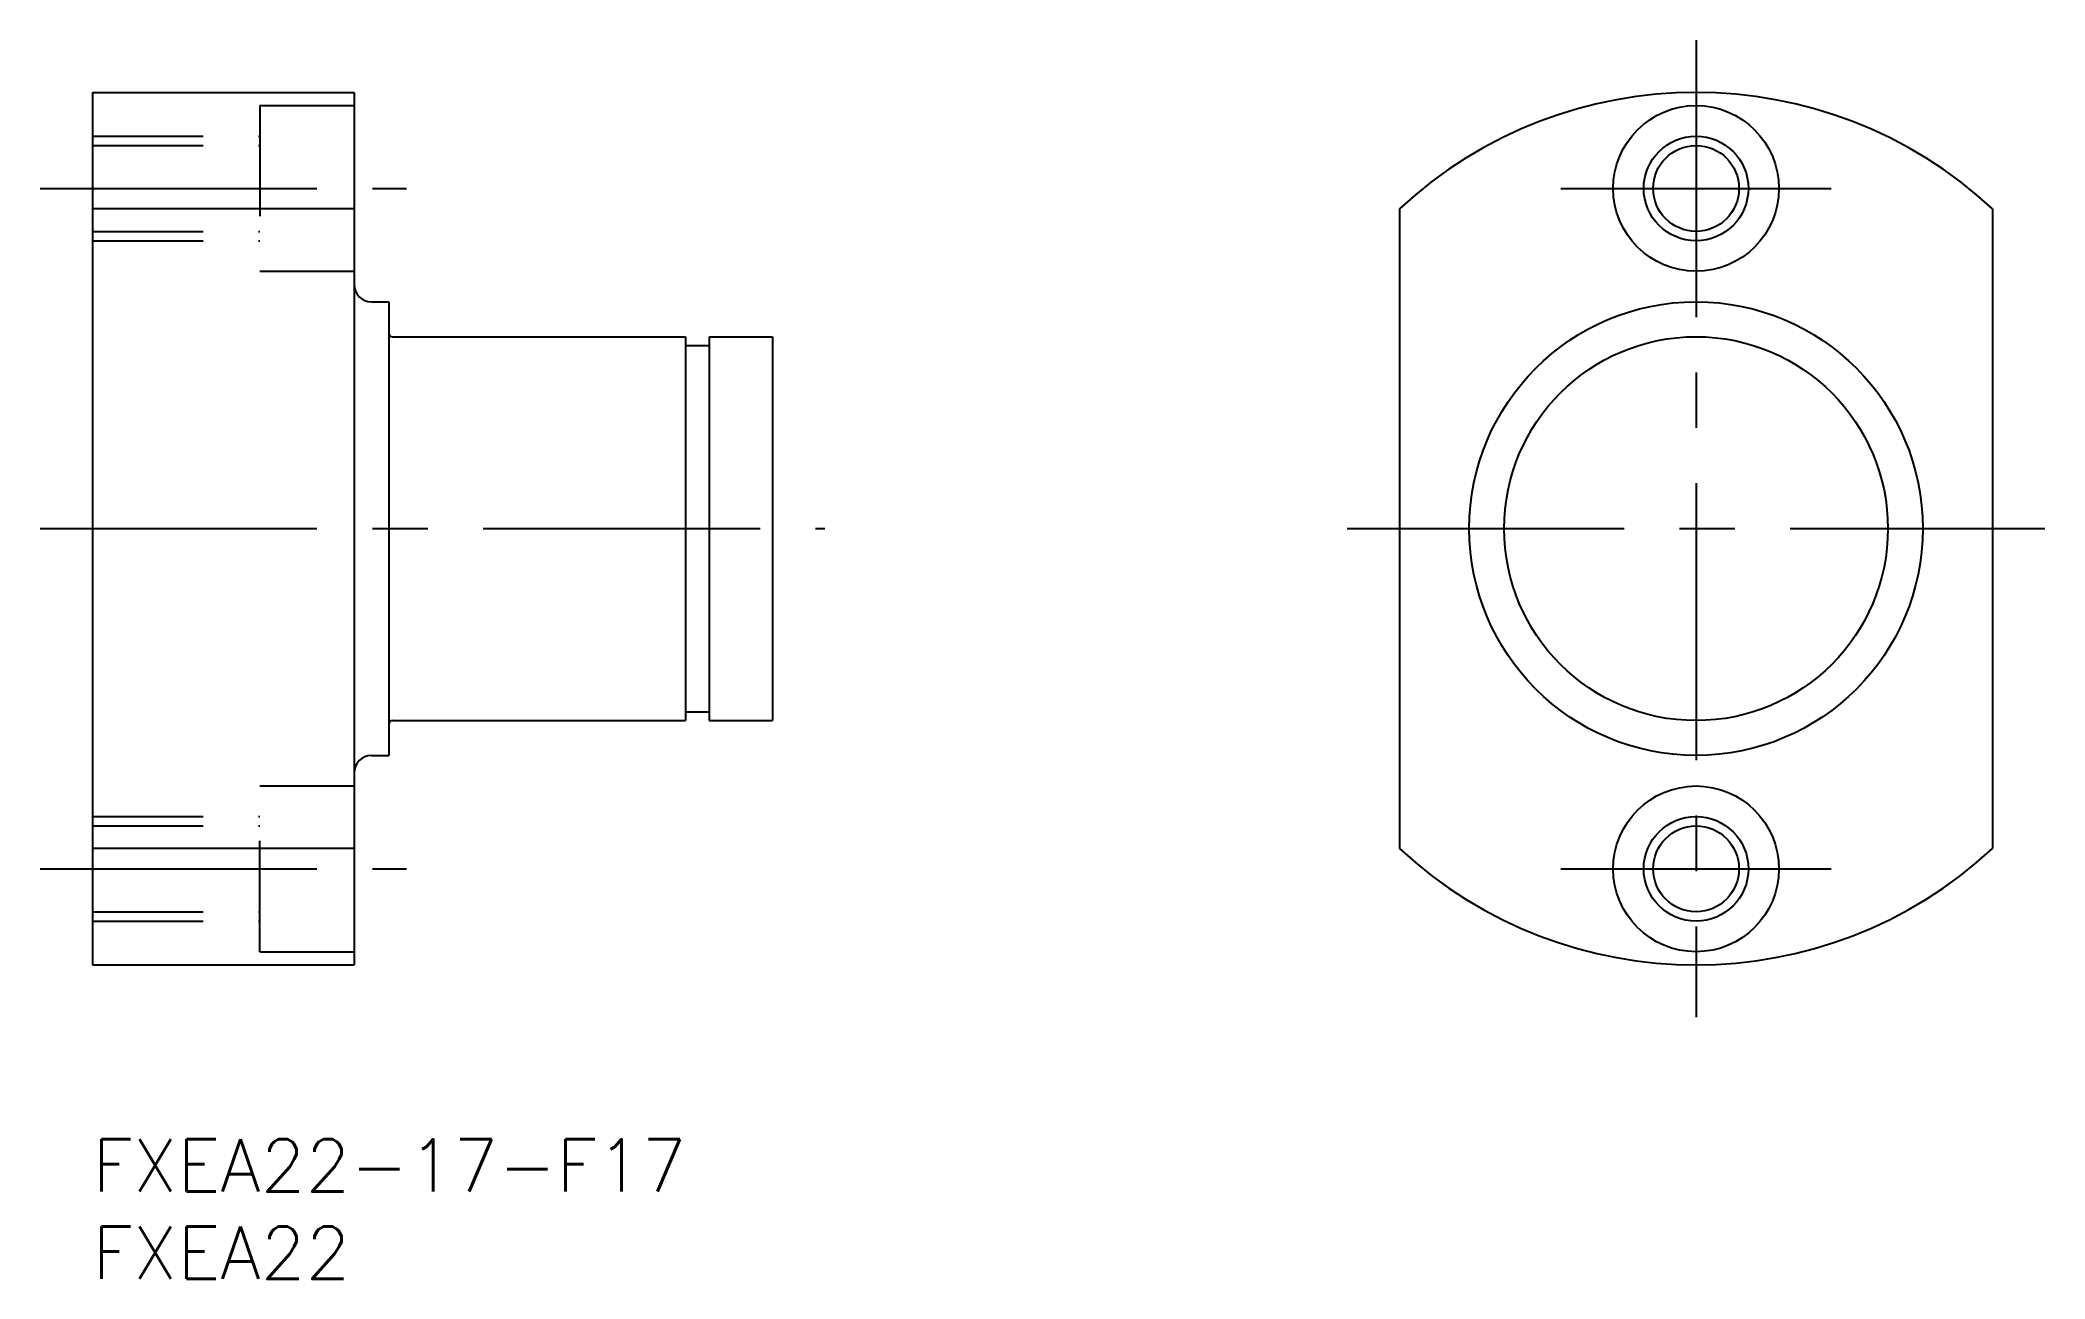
# Model space of a CAD drawing. Extents: x -3 to 112, y -8 to 63.
import ezdxf

# ---------------------------------------------------------------- set-up
doc = ezdxf.new("R2010")
doc.units = 0
doc.header["$LTSCALE"] = 0.5
doc.linetypes.add('CENTER', pattern=[50.8, 31.75, -6.35, 6.35, -6.35])
doc.linetypes.add('DASHED', pattern=[19.05, 12.7, -6.35])
for name, color, linetype in [('MSM_CENTER', 1, 'CENTER'), ('MSM_CONTINUOUS', 7, 'CONTINUOUS'), ('MSM_DASHED', 4, 'DASHED'), ('MSM_NARROW', 5, 'CONTINUOUS'), ('MSM_PART_NUMBER', 7, 'CONTINUOUS')]:
    doc.layers.add(name, color=color, linetype=linetype)
doc.styles.get("Standard").update_dxf_attribs({"font": 'txt.shx', "height": 3, "bigfont": 'bigfont.shx'})

# ---------------------------------------------------------------- blocks, each defined once
blk = doc.blocks.new('*U5')
at = {"layer": 'MSM_PART_NUMBER'}
blk.add_text('FXEA22-17-F17', height=3, dxfattribs=at).set_placement((0, -3))
blk = doc.blocks.new('*U6')
at = {"layer": 'MSM_PART_NUMBER'}
blk.add_text('FXEA22', height=3, dxfattribs=at).set_placement((0, -8))

msp = doc.modelspace()

# ---------------------------------------------------------------- linework, layer by layer
at = {"layer": 'MSM_CENTER'}
for p, q in [((91.94, 63), (91.94, 7)), ((-3, 54.5), (18, 54.5)), ((84.19, 54.5), (99.69, 54.5)), ((-3, 35), (42, 35)), ((71.94, 35), (111.94, 35)), ((-3, 15.5), (18, 15.5)), ((84.19, 15.5), (99.69, 15.5))]:
    msp.add_line(p, q, dxfattribs=at)
at = {"layer": 'MSM_CONTINUOUS'}
for p, q in [((0, 60), (0, 10)), ((0, 60), (15, 60)), ((15, 60), (15, 10)), ((15, 53.33), (0, 53.33)), ((74.94, 53.33), (74.94, 16.67)), ((108.94, 53.33), (108.94, 16.67)), ((15, 48), (15, 48)), ((16, 48), (17, 48)), ((17, 48), (17, 22)), ((17.2, 46), (34, 46)), ((34, 46), (34, 24)), ((35.35, 46), (35.35, 24)), ((35.35, 46), (39, 46)), ((39, 46), (39, 24)), ((34, 45.5), (35.35, 45.5)), ((15, 35), (15, 35)), ((34, 24.5), (35.35, 24.5)), ((17.2, 24), (34, 24)), ((35.35, 24), (39, 24)), ((15, 22), (15, 22)), ((16, 22), (17, 22)), ((15, 16.67), (0, 16.67)), ((0, 10), (15, 10))]:
    msp.add_line(p, q, dxfattribs=at)
for centre, radius in [((91.94, 54.5), 4.75), ((91.94, 54.5), 2.46), ((91.94, 35), 13), ((91.94, 35), 11), ((91.94, 15.5), 4.75), ((91.94, 15.5), 2.46)]:
    msp.add_circle(centre, radius, dxfattribs=at)
for centre, radius, start, end in [((91.94, 35), 25, 47.1564, 132.8436), ((16, 49), 1, 180, 270), ((17.2, 46.2), 0.2, 180, 270), ((17.2, 23.8), 0.2, 90, 180), ((16, 21), 1, 90, 180), ((91.94, 35), 25, 227.1564, 312.8436)]:
    msp.add_arc(centre, radius, start, end, dxfattribs=at)
at = {"layer": 'MSM_DASHED'}
for p, q in [((9.6, 59.25), (9.6, 49.75)), ((9.6, 59.25), (15, 59.25)), ((0, 57.5), (9.6, 57.5)), ((0, 56.96), (9.6, 56.96)), ((0, 52.04), (9.6, 52.04)), ((0, 51.5), (9.6, 51.5)), ((9.6, 49.75), (15, 49.75)), ((9.6, 20.25), (15, 20.25)), ((9.6, 10.75), (9.6, 20.25)), ((0, 18.5), (9.6, 18.5)), ((0, 17.96), (9.6, 17.96)), ((0, 13.04), (9.6, 13.04)), ((0, 12.5), (9.6, 12.5)), ((9.6, 10.75), (15, 10.75))]:
    msp.add_line(p, q, dxfattribs=at)
at = {"layer": 'MSM_NARROW'}
for centre in [(91.94, 54.5), (91.94, 15.5)]:
    msp.add_circle(centre, 3, dxfattribs=at)

# ---------------------------------------------------------------- block references
at = {"layer": 'MSM_CONTINUOUS'}
for name in ['*U5', '*U6']:
    msp.add_blockref(name, (0, 0), dxfattribs=at)

doc.saveas('drawing.dxf')
